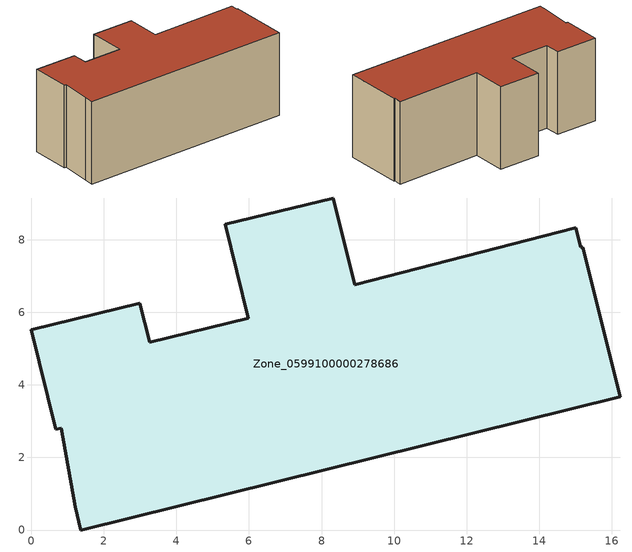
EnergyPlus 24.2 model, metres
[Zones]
Zone_0599100000278686
 floor ground (C_G): 0.83,2.8 0.68,2.78 0,5.52 2.99,6.25 3.26,5.17 5.98,5.84 5.35,8.43 8.32,9.15 8.91,6.76 15.01,8.32 15.14,7.79 15.2,7.79 16.23,3.68 1.37,0 1.21,0.64 z0
 wall outside (C_F): 8.32,9.15 5.35,8.43 5.98,5.84 3.26,5.17 2.99,6.25 0,5.52 0.68,2.78 0.83,2.8 1.21,0.64 1.37,0 16.23,3.68 15.2,7.79 15.14,7.79 15.01,8.32 8.91,6.76 8.32,9.15 z0:5.95
 roof outside (C_R): 0.68,2.78 0.83,2.8 1.21,0.64 1.37,0 16.23,3.68 15.2,7.79 15.14,7.79 15.01,8.32 8.91,6.76 8.32,9.15 5.35,8.43 5.98,5.84 3.26,5.17 2.99,6.25 0,5.52 z5.95
[BUILDING]
Pand.0599100000278686: North Axis=0; Terrain=City; Loads Convergence Tolerance Value=0.04; Temperature Convergence Tolerance Value=0.4; Solar Distribution=FullExterior; Maximum Number of Warmup Days=25; Minimum Number of Warmup Days=1
[Site:Location]
Rotterdam.The.Hague.AP_ZH_NLD Design_Conditions: Latitude=51.96; Longitude=4.45; Time Zone=1; Elevation=-4.5
[SITE:GROUNDTEMPERATURE:BUILDINGSURFACE]
18, 18, 18, 18, 18, 18, 18, 18, 18, 18, 18, 18
[MATERIAL] Thermal Absorptance=0.9; Solar Absorptance=0.7; Visible Absorptance=0.7
Name | Roughness | Thickness | Conductivity | Density | Specific Heat
G.TI.1965-1974 | MediumSmooth | 0.15 | 0.882353 | 540 | 1210
F.TI.1965-1974 | Rough | 0.3 | 0.697674 | 1920 | 840
R.TI.1965-1974 | MediumRough | 0.2 | 0.232558 | 1500 | 1000
[CONSTRUCTION]
C_G: G.TI.1965-1974
C_F: F.TI.1965-1974
C_R: R.TI.1965-1974
[ZONE]
Zone_0599100000278686: Type=1; Multiplier=1; Ceiling Height=Autocalculate; Volume=Autocalculate; Floor Area=autocalculate; Part of Total Floor Area=Yes
[ZONEINFILTRATION:DESIGNFLOWRATE]
Infil_Zone_0599100000278686: Zone or ZoneList or Space or SpaceList=Zone_0599100000278686; Schedule=AlwaysOn; Design Flow Rate Calculation Method=Flow/Area; Flow Rate per Floor Area=0.003; Constant Term Coefficient=1; Temperature Term Coefficient=0; Velocity Term Coefficient=0; Velocity Squared Term Coefficient=0
[HVACTEMPLATE:ZONE:IDEALLOADSAIRSYSTEM]
Zone_0599100000278686: Maximum Heating Supply Air Temperature=50; Minimum Cooling Supply Air Temperature=13; Maximum Heating Supply Air Humidity Ratio=0.0156; Minimum Cooling Supply Air Humidity Ratio=0.0077; Heating Limit=NoLimit; Cooling Limit=NoLimit; Dehumidification Control Type=ConstantSensibleHeatRatio; Cooling Sensible Heat Ratio=0.7; Dehumidification Setpoint=60; Humidification Control Type=None; Humidification Setpoint=30; Outdoor Air Method=None; Outdoor Air Flow Rate per Person=0.00944; Outdoor Air Flow Rate per Zone Floor Area=0; Outdoor Air Flow Rate per Zone=0; Demand Controlled Ventilation Type=None; Outdoor Air Economizer Type=NoEconomizer; Heat Recovery Type=None; Sensible Heat Recovery Effectiveness=0.7; Latent Heat Recovery Effectiveness=0.65
[ZONECONTROL:THERMOSTAT]
ThermostatControl_Zone_0599100000278686: Zone or ZoneList=Zone_0599100000278686; Control Type Schedule=DualSetpointControlType; Control 1=Thermostat_Zone_0599100000278686; Temperature Difference Between Cutout And Setpoint=0
[THERMOSTATSETPOINT:DUALSETPOINT]
Thermostat_Zone_0599100000278686: Heating Setpoint Temperature Schedule=HeatingSetpoint_Zone_0599100000278686; Cooling Setpoint Temperature Schedule=CoolingSetpoint_Zone_0599100000278686
[SCHEDULE:COMPACT]
HeatingSetpoint_Zone_0599100000278686: Through: 12/31, For: AllDays, Until: 24:00, 21
CoolingSetpoint_Zone_0599100000278686: Through: 12/31, For: AllDays, Until: 24:00, 24
DualSetpointControlType: Through: 12/31, For: AllDays, Until: 24:00, 4
AlwaysOn: Through: 12/31, For: AllDays, Until: 24:00, 1
